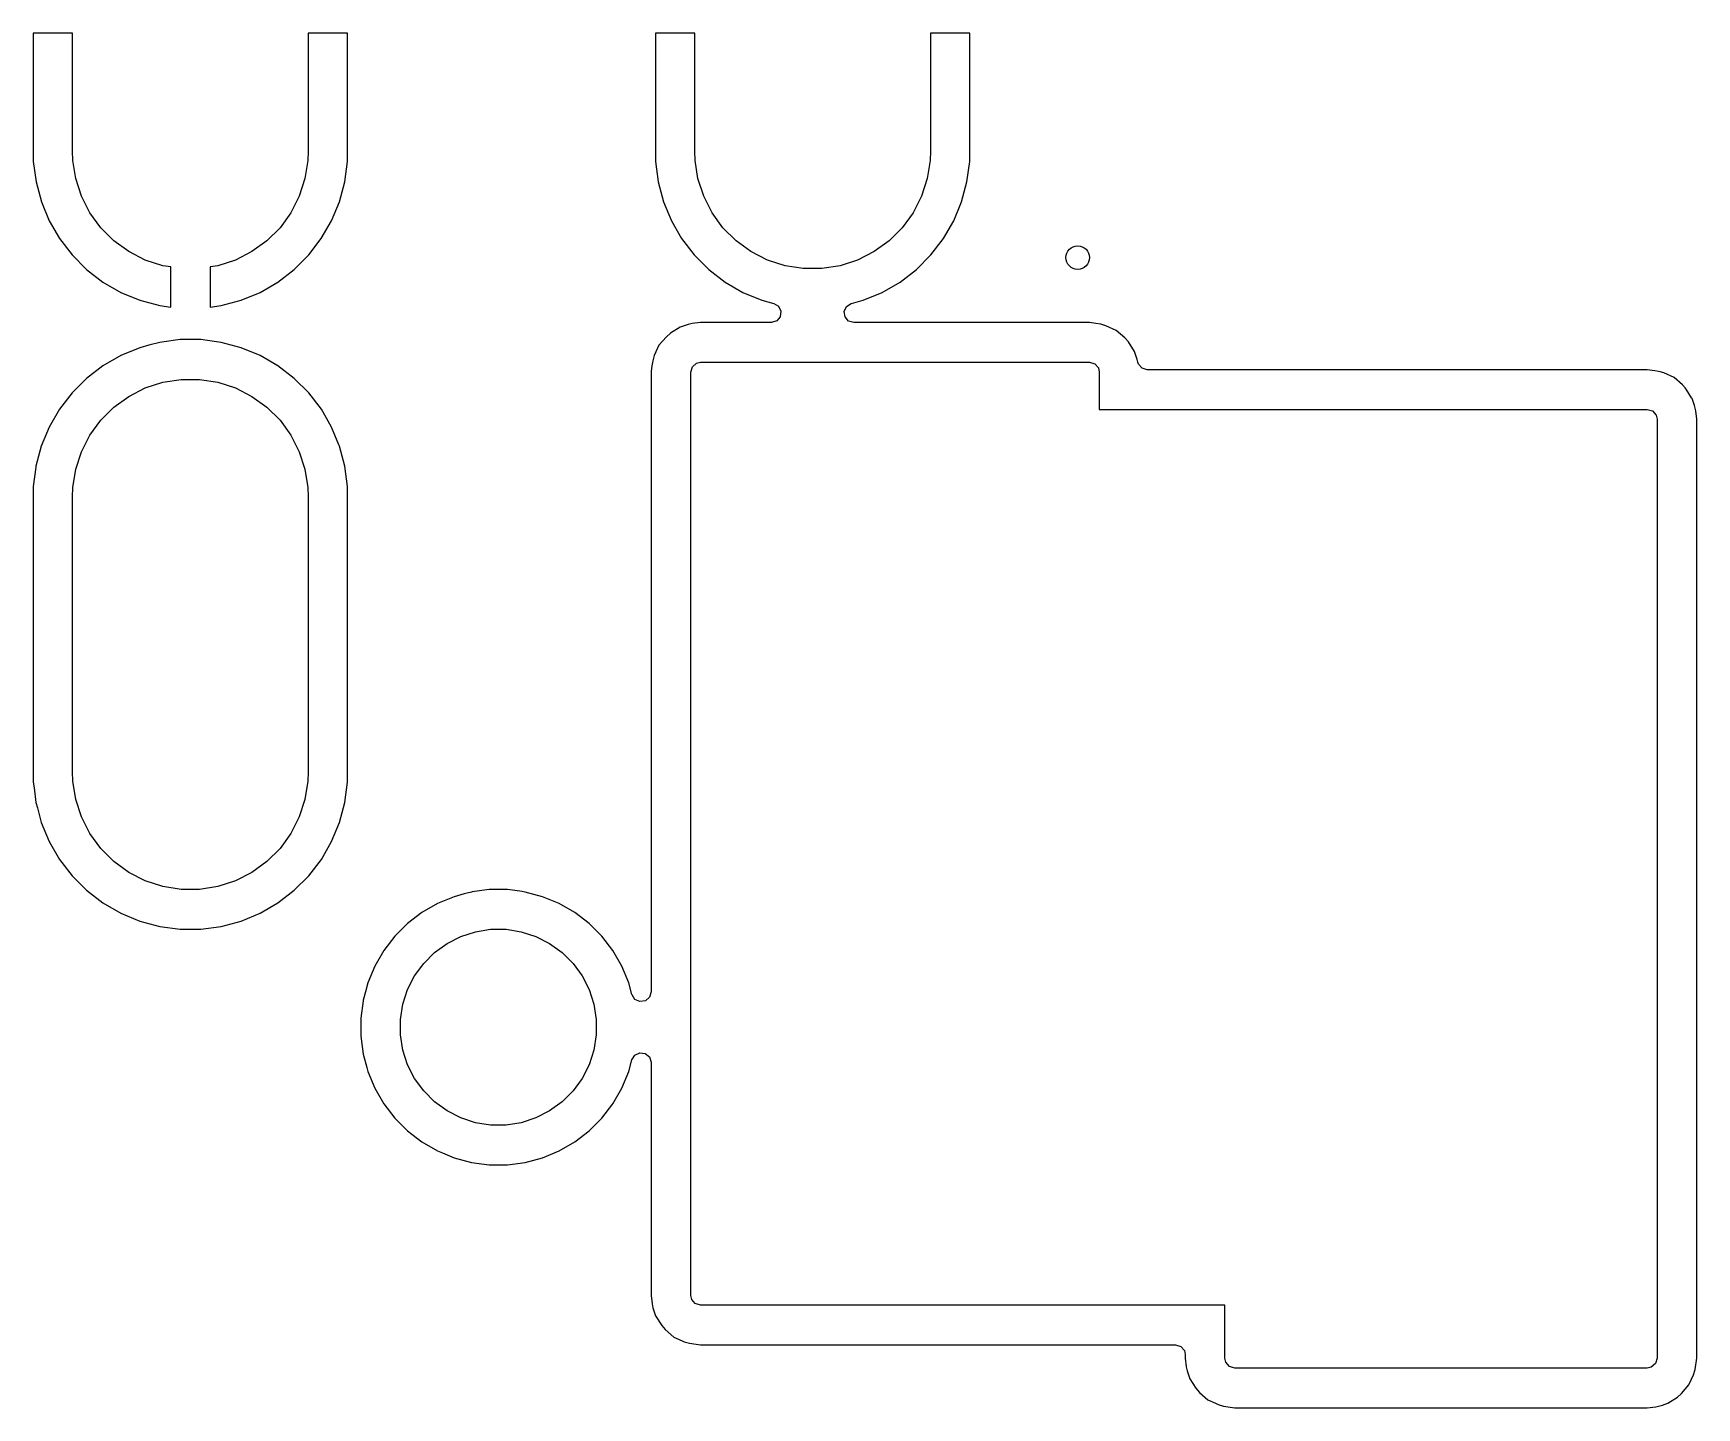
# Model space of a CAD drawing. Extents: x 3.62 to 7.51, y -6.04 to -1.71.
# Drawn here: x 4.387 to 5.221, y -3.445 to -2.756 of the extents above; entities that cross this region are included whole.
import ezdxf

# ---------------------------------------------------------------- set-up
doc = ezdxf.new("R2010")
doc.units = 0
doc.header["$MEASUREMENT"] = 0
doc.layers.add('BLACK', color=7, linetype='CONTINUOUS')

msp = doc.modelspace()

# ---------------------------------------------------------------- linework, layer by layer
at = {"layer": 'BLACK', "linetype": 'CONTINUOUS'}
for p, q in [((4.38701, -2.7564), (4.38701, -2.82061)), ((4.40669, -2.7564), (4.38701, -2.7564)), ((4.40669, -2.81545), (4.40669, -2.7564)), ((4.54449, -2.7564), (4.5248, -2.7564)), ((4.5248, -2.7564), (4.5248, -2.81545)), ((4.54449, -2.82061), (4.54449, -2.7564)), ((4.69882, -2.7564), (4.69882, -2.82061)), ((4.7185, -2.7564), (4.69882, -2.7564)), ((4.7185, -2.81545), (4.7185, -2.7564)), ((4.8563, -2.7564), (4.83661, -2.7564)), ((4.83661, -2.7564), (4.83661, -2.81545)), ((4.8563, -2.82061), (4.8563, -2.7564)), ((4.40687, -2.82009), (4.40669, -2.81545)), ((4.5248, -2.81545), (4.52462, -2.82009)), ((4.71869, -2.82009), (4.7185, -2.81545)), ((4.83661, -2.81545), (4.83643, -2.82009)), ((4.38701, -2.82061), (4.38836, -2.83085)), ((4.40832, -2.82924), (4.40687, -2.82009)), ((4.52462, -2.82009), (4.52317, -2.82924)), ((4.54314, -2.83085), (4.54449, -2.82061)), ((4.54449, -2.82061), (4.54449, -2.82061)), ((4.69882, -2.82061), (4.70017, -2.83085)), ((4.72014, -2.82924), (4.71869, -2.82009)), ((4.83643, -2.82009), (4.83498, -2.82924)), ((4.85495, -2.83085), (4.8563, -2.82061)), ((4.8563, -2.82061), (4.8563, -2.82061)), ((4.38836, -2.83085), (4.38836, -2.83085)), ((4.38836, -2.83085), (4.39103, -2.84082)), ((4.41119, -2.83805), (4.40832, -2.82924)), ((4.52317, -2.82924), (4.52031, -2.83805)), ((4.54047, -2.84082), (4.54314, -2.83085)), ((4.54314, -2.83085), (4.54314, -2.83085)), ((4.70017, -2.83085), (4.70017, -2.83085)), ((4.70017, -2.83085), (4.70284, -2.84082)), ((4.723, -2.83805), (4.72014, -2.82924)), ((4.83498, -2.82924), (4.83212, -2.83805)), ((4.85228, -2.84082), (4.85495, -2.83085)), ((4.85495, -2.83085), (4.85495, -2.83085)), ((4.39103, -2.84082), (4.39498, -2.85035)), ((4.4154, -2.84631), (4.41119, -2.83805)), ((4.52031, -2.83805), (4.5161, -2.84631)), ((4.53652, -2.85035), (4.54047, -2.84082)), ((4.70284, -2.84082), (4.70679, -2.85035)), ((4.72721, -2.84631), (4.723, -2.83805)), ((4.83212, -2.83805), (4.82791, -2.84631)), ((4.84833, -2.85035), (4.85228, -2.84082)), ((4.39498, -2.85035), (4.39498, -2.85035)), ((4.39498, -2.85035), (4.40014, -2.85929)), ((4.42084, -2.85381), (4.4154, -2.84631)), ((4.5161, -2.84631), (4.51065, -2.85381)), ((4.53136, -2.85929), (4.53652, -2.85035)), ((4.53652, -2.85035), (4.53652, -2.85035)), ((4.70679, -2.85035), (4.70679, -2.85035)), ((4.70679, -2.85035), (4.71195, -2.85929)), ((4.73265, -2.85381), (4.72721, -2.84631)), ((4.82791, -2.84631), (4.82246, -2.85381)), ((4.84317, -2.85929), (4.84833, -2.85035)), ((4.84833, -2.85035), (4.84833, -2.85035)), ((4.40014, -2.85929), (4.40642, -2.86748)), ((4.42739, -2.86036), (4.42084, -2.85381)), ((4.51065, -2.85381), (4.5041, -2.86036)), ((4.52508, -2.86748), (4.53136, -2.85929)), ((4.71195, -2.85929), (4.71823, -2.86748)), ((4.73921, -2.86036), (4.73265, -2.85381)), ((4.82246, -2.85381), (4.81591, -2.86036)), ((4.83689, -2.86748), (4.84317, -2.85929)), ((4.40642, -2.86748), (4.40642, -2.86748)), ((4.40642, -2.86748), (4.41372, -2.87478)), ((4.43489, -2.86581), (4.42739, -2.86036)), ((4.44315, -2.87001), (4.43489, -2.86581)), ((4.4966, -2.86581), (4.48835, -2.87001)), ((4.5041, -2.86036), (4.4966, -2.86581)), ((4.51778, -2.87478), (4.52507, -2.86748)), ((4.52507, -2.86748), (4.52508, -2.86748)), ((4.71823, -2.86748), (4.71823, -2.86748)), ((4.71823, -2.86748), (4.72553, -2.87478)), ((4.7467, -2.86581), (4.73921, -2.86036)), ((4.75496, -2.87001), (4.7467, -2.86581)), ((4.80842, -2.86581), (4.80016, -2.87001)), ((4.81591, -2.86036), (4.80842, -2.86581)), ((4.82959, -2.87478), (4.83689, -2.86748)), ((4.83689, -2.86748), (4.83689, -2.86748)), ((4.41372, -2.87478), (4.41372, -2.87478)), ((4.41372, -2.87478), (4.42191, -2.88106)), ((4.45196, -2.87288), (4.44315, -2.87001)), ((4.45591, -2.8735), (4.45196, -2.87288)), ((4.45591, -2.89358), (4.45591, -2.8735)), ((4.47953, -2.87288), (4.47559, -2.8735)), ((4.47559, -2.8735), (4.47559, -2.89358)), ((4.48835, -2.87001), (4.47953, -2.87288)), ((4.50959, -2.88106), (4.51778, -2.87478)), ((4.51778, -2.87478), (4.51778, -2.87478)), ((4.72553, -2.87478), (4.72553, -2.87478)), ((4.72553, -2.87478), (4.73372, -2.88106)), ((4.76377, -2.87288), (4.75496, -2.87001)), ((4.77293, -2.87433), (4.76377, -2.87288)), ((4.78219, -2.87433), (4.77293, -2.87433)), ((4.79135, -2.87288), (4.78219, -2.87433)), ((4.80016, -2.87001), (4.79135, -2.87288)), ((4.8214, -2.88106), (4.82959, -2.87478)), ((4.82959, -2.87478), (4.82959, -2.87478)), ((4.42191, -2.88106), (4.43085, -2.88622)), ((4.50065, -2.88622), (4.50959, -2.88106)), ((4.73372, -2.88106), (4.74266, -2.88622)), ((4.81246, -2.88622), (4.8214, -2.88106)), ((4.43085, -2.88622), (4.43085, -2.88622)), ((4.43085, -2.88622), (4.44038, -2.89017)), ((4.44038, -2.89017), (4.45035, -2.89285)), ((4.45035, -2.89285), (4.45035, -2.89285)), ((4.45035, -2.89285), (4.45591, -2.89358)), ((4.47559, -2.89358), (4.48114, -2.89285)), ((4.48114, -2.89285), (4.49111, -2.89017)), ((4.48114, -2.89285), (4.48114, -2.89285)), ((4.49111, -2.89017), (4.50065, -2.88622)), ((4.50065, -2.88622), (4.50065, -2.88622)), ((4.74266, -2.88622), (4.74266, -2.88622)), ((4.74266, -2.88622), (4.75219, -2.89017)), ((4.75219, -2.89017), (4.75812, -2.89176)), ((4.75812, -2.89176), (4.76046, -2.89319)), ((4.79458, -2.89328), (4.79689, -2.89179)), ((4.79689, -2.89179), (4.797, -2.89176)), ((4.797, -2.89176), (4.80292, -2.89017)), ((4.80292, -2.89017), (4.81246, -2.88622)), ((4.81246, -2.88622), (4.81246, -2.88622)), ((4.75959, -2.90052), (4.75697, -2.90136)), ((4.76134, -2.8984), (4.75959, -2.90052)), ((4.76046, -2.89319), (4.76167, -2.89567)), ((4.76167, -2.89567), (4.76134, -2.8984)), ((4.79343, -2.89578), (4.79458, -2.89328)), ((4.79382, -2.8985), (4.79343, -2.89578)), ((4.79563, -2.90058), (4.79382, -2.8985)), ((4.79827, -2.90136), (4.79563, -2.90058)), ((4.70428, -2.90846), (4.70057, -2.91274)), ((4.70636, -2.90666), (4.70428, -2.90846)), ((4.71112, -2.9036), (4.70636, -2.90666)), ((4.70636, -2.90666), (4.70636, -2.90666)), ((4.71516, -2.90225), (4.71112, -2.9036)), ((4.71112, -2.9036), (4.71112, -2.9036)), ((4.71719, -2.90181), (4.71516, -2.90225)), ((4.72142, -2.90136), (4.71719, -2.90181)), ((4.71719, -2.90181), (4.71719, -2.90181)), ((4.75685, -2.90136), (4.72142, -2.90136)), ((4.72142, -2.90136), (4.72142, -2.90136)), ((4.72142, -2.90136), (4.72142, -2.90136)), ((4.75697, -2.90136), (4.75685, -2.90136)), ((4.91638, -2.90136), (4.79827, -2.90136)), ((4.91954, -2.90181), (4.91638, -2.90136)), ((4.92198, -2.90216), (4.91954, -2.90181)), ((4.92199, -2.90216), (4.92198, -2.90216)), ((4.92462, -2.90294), (4.92199, -2.90216)), ((4.92199, -2.90216), (4.92199, -2.90216)), ((4.92978, -2.90529), (4.92462, -2.90294)), ((4.92462, -2.90294), (4.92462, -2.90294)), ((4.92462, -2.90294), (4.92462, -2.90294)), ((4.93406, -2.909), (4.92978, -2.90529)), ((4.92978, -2.90529), (4.92978, -2.90529)), ((4.92978, -2.90529), (4.92978, -2.90529)), ((4.93586, -2.91108), (4.93406, -2.909)), ((4.93406, -2.909), (4.93406, -2.909)), ((4.93406, -2.909), (4.93406, -2.909)), ((4.43084, -2.91789), (4.4219, -2.92305)), ((4.44038, -2.91394), (4.43084, -2.91789)), ((4.43084, -2.91789), (4.43084, -2.91789)), ((4.44485, -2.91274), (4.44038, -2.91394)), ((4.44038, -2.91394), (4.44038, -2.91394)), ((4.45035, -2.91127), (4.44485, -2.91274)), ((4.45149, -2.91112), (4.45035, -2.91127)), ((4.46059, -2.90992), (4.45149, -2.91112)), ((4.47091, -2.90992), (4.46059, -2.90992)), ((4.46059, -2.90992), (4.46059, -2.90992)), ((4.47887, -2.91097), (4.47091, -2.90992)), ((4.47091, -2.90992), (4.47091, -2.90992)), ((4.48115, -2.91127), (4.47887, -2.91097)), ((4.49112, -2.91394), (4.48115, -2.91127)), ((4.50066, -2.91789), (4.49112, -2.91394)), ((4.49112, -2.91394), (4.49112, -2.91394)), ((4.49112, -2.91394), (4.49112, -2.91394)), ((4.5096, -2.92305), (4.50066, -2.91789)), ((4.50066, -2.91789), (4.50066, -2.91789)), ((4.69822, -2.9179), (4.69744, -2.92053)), ((4.70057, -2.91274), (4.69822, -2.9179)), ((4.70057, -2.91274), (4.70057, -2.91274)), ((4.93892, -2.91585), (4.93586, -2.91108)), ((4.93586, -2.91108), (4.93586, -2.91108)), ((4.93586, -2.91108), (4.93586, -2.91108)), ((4.94009, -2.91937), (4.93892, -2.91585)), ((4.93892, -2.91585), (4.93892, -2.91585)), ((4.4219, -2.92305), (4.41371, -2.92934)), ((4.51779, -2.92934), (4.5096, -2.92305)), ((4.69668, -2.92584), (4.69663, -2.92614)), ((4.69663, -2.92614), (4.69663, -3.23678)), ((4.69708, -2.92305), (4.69668, -2.92584)), ((4.69744, -2.92053), (4.69708, -2.92305)), ((4.71654, -2.92614), (4.71731, -2.9235)), ((4.71654, -3.38882), (4.71654, -2.92614)), ((4.71731, -2.9235), (4.71939, -2.9217)), ((4.71939, -2.9217), (4.72142, -2.92126)), ((4.72142, -2.92126), (4.91638, -2.92126)), ((4.91638, -2.92126), (4.91902, -2.92203)), ((4.91902, -2.92203), (4.92082, -2.92411)), ((4.92082, -2.92411), (4.92126, -2.92614)), ((4.92126, -2.92614), (4.92126, -2.94488)), ((4.94027, -2.91988), (4.94009, -2.91937)), ((4.94054, -2.92114), (4.94027, -2.91988)), ((4.94087, -2.92213), (4.94054, -2.92114)), ((4.94267, -2.92421), (4.94087, -2.92213)), ((4.94531, -2.92498), (4.94267, -2.92421)), ((5.19591, -2.92498), (4.94531, -2.92498)), ((5.19964, -2.92552), (5.19591, -2.92498)), ((5.19591, -2.92498), (5.19591, -2.92498)), ((5.20151, -2.92579), (5.19964, -2.92552)), ((5.20239, -2.92604), (5.20151, -2.92579)), ((5.20415, -2.92656), (5.20239, -2.92604)), ((4.41371, -2.92934), (4.40641, -2.93664)), ((4.43489, -2.93833), (4.44315, -2.93412)), ((4.44315, -2.93412), (4.45196, -2.93126)), ((4.45196, -2.93126), (4.46111, -2.92981)), ((4.46111, -2.92981), (4.47038, -2.92981)), ((4.47038, -2.92981), (4.47953, -2.93126)), ((4.47953, -2.93126), (4.48835, -2.93412)), ((4.48835, -2.93412), (4.4966, -2.93833)), ((4.52509, -2.93664), (4.51779, -2.92934)), ((4.51779, -2.92934), (4.51779, -2.92934)), ((5.2093, -2.92891), (5.20415, -2.92656)), ((5.20415, -2.92656), (5.20415, -2.92656)), ((5.20415, -2.92656), (5.20415, -2.92656)), ((5.21359, -2.93262), (5.2093, -2.92891)), ((5.2093, -2.92891), (5.2093, -2.92891)), ((5.2093, -2.92891), (5.2093, -2.92891)), ((5.21484, -2.93407), (5.21359, -2.93262)), ((5.21359, -2.93262), (5.21359, -2.93262)), ((5.21359, -2.93262), (5.21359, -2.93262)), ((5.21539, -2.9347), (5.21484, -2.93407)), ((4.40641, -2.93664), (4.40012, -2.94483)), ((4.42739, -2.94378), (4.43489, -2.93833)), ((4.4966, -2.93833), (4.5041, -2.94378)), ((4.53137, -2.94483), (4.52509, -2.93664)), ((4.52509, -2.93664), (4.52509, -2.93664)), ((5.21815, -2.939), (5.21539, -2.9347)), ((5.21845, -2.93947), (5.21815, -2.939)), ((5.21959, -2.94289), (5.21845, -2.93947)), ((5.21845, -2.93947), (5.21845, -2.93947)), ((5.21979, -2.94351), (5.21959, -2.94289)), ((4.40012, -2.94483), (4.39496, -2.95377)), ((4.4154, -2.95782), (4.42084, -2.95033)), ((4.42084, -2.95033), (4.42739, -2.94378)), ((4.5041, -2.94378), (4.51065, -2.95033)), ((4.51065, -2.95033), (4.5161, -2.95782)), ((4.53654, -2.95377), (4.53137, -2.94483)), ((4.92126, -2.94488), (5.19591, -2.94488)), ((5.19591, -2.94488), (5.19854, -2.94566)), ((5.19854, -2.94566), (5.20035, -2.94774)), ((5.20035, -2.94774), (5.20079, -2.94976)), ((5.20079, -2.94976), (5.20079, -3.42031)), ((5.22023, -2.94553), (5.21979, -2.94351)), ((5.22069, -2.94976), (5.22023, -2.94553)), ((5.22069, -2.98128), (5.22069, -2.94976)), ((4.39496, -2.95377), (4.39101, -2.96331)), ((4.39496, -2.95377), (4.39496, -2.95377)), ((4.41119, -2.96608), (4.4154, -2.95782)), ((4.5161, -2.95782), (4.52031, -2.96608)), ((4.5402, -2.96262), (4.53654, -2.95377)), ((4.53654, -2.95377), (4.53654, -2.95377)), ((4.39101, -2.96331), (4.38834, -2.97328)), ((4.39101, -2.96331), (4.39101, -2.96331)), ((4.40832, -2.97489), (4.41119, -2.96608)), ((4.52031, -2.96608), (4.52317, -2.97489)), ((4.54049, -2.96331), (4.5402, -2.96262)), ((4.54316, -2.97328), (4.54049, -2.96331)), ((4.38827, -2.97378), (4.38699, -2.98352)), ((4.38834, -2.97328), (4.38827, -2.97378)), ((4.40687, -2.98405), (4.40832, -2.97489)), ((4.52317, -2.97489), (4.52462, -2.98405)), ((4.54451, -2.98352), (4.54316, -2.97328)), ((4.38699, -2.98352), (4.38699, -3.13164)), ((4.40669, -2.98868), (4.40687, -2.98405)), ((4.52462, -2.98405), (4.5248, -2.98868)), ((4.54451, -3.13164), (4.54451, -2.98352)), ((5.22069, -3.42031), (5.22069, -2.98128)), ((4.40669, -3.12648), (4.40669, -2.98868)), ((4.5248, -2.98868), (4.5248, -3.12648)), ((4.38699, -3.13164), (4.38737, -3.13457)), ((4.38737, -3.13457), (4.38834, -3.14187)), ((4.40687, -3.13111), (4.40669, -3.12648)), ((4.40832, -3.14026), (4.40687, -3.13111)), ((4.52462, -3.13111), (4.52317, -3.14026)), ((4.5248, -3.12648), (4.52462, -3.13111)), ((4.54316, -3.14187), (4.54451, -3.13164)), ((4.38834, -3.14187), (4.38905, -3.14454)), ((4.41119, -3.14908), (4.40832, -3.14026)), ((4.52317, -3.14026), (4.52031, -3.14908)), ((4.54049, -3.15185), (4.54316, -3.14187)), ((4.38905, -3.14454), (4.39101, -3.15185)), ((4.4154, -3.15733), (4.41119, -3.14908)), ((4.52031, -3.14908), (4.5161, -3.15733)), ((4.39101, -3.15185), (4.39101, -3.15185)), ((4.39101, -3.15185), (4.39496, -3.16139)), ((4.42084, -3.16483), (4.4154, -3.15733)), ((4.5161, -3.15733), (4.51065, -3.16483)), ((4.53654, -3.16139), (4.54049, -3.15185)), ((4.39496, -3.16139), (4.39496, -3.16139)), ((4.39496, -3.16139), (4.40012, -3.17033)), ((4.42739, -3.17138), (4.42084, -3.16483)), ((4.51065, -3.16483), (4.5041, -3.17138)), ((4.53137, -3.17033), (4.53654, -3.16139)), ((4.40012, -3.17033), (4.40641, -3.17852)), ((4.43489, -3.17683), (4.42739, -3.17138)), ((4.5041, -3.17138), (4.4966, -3.17683)), ((4.52509, -3.17852), (4.53137, -3.17033)), ((4.40641, -3.17852), (4.40641, -3.17852)), ((4.40641, -3.17852), (4.41371, -3.18582)), ((4.44315, -3.18104), (4.43489, -3.17683)), ((4.45196, -3.1839), (4.44315, -3.18104)), ((4.46111, -3.18535), (4.45196, -3.1839)), ((4.47953, -3.1839), (4.47038, -3.18535)), ((4.48835, -3.18104), (4.47953, -3.1839)), ((4.4966, -3.17683), (4.48835, -3.18104)), ((4.51779, -3.18582), (4.52509, -3.17852)), ((4.52509, -3.17852), (4.52509, -3.17852)), ((4.52509, -3.17852), (4.52509, -3.17852)), ((4.41371, -3.18582), (4.41371, -3.18582)), ((4.41371, -3.18582), (4.4219, -3.1921)), ((4.4219, -3.1921), (4.43084, -3.19727)), ((4.47038, -3.18535), (4.46111, -3.18535)), ((4.50066, -3.19727), (4.5096, -3.1921)), ((4.5096, -3.1921), (4.51779, -3.18582)), ((4.51779, -3.18582), (4.51779, -3.18582)), ((4.51779, -3.18582), (4.51779, -3.18582)), ((4.58953, -3.19249), (4.58171, -3.197)), ((4.59788, -3.18903), (4.58953, -3.19249)), ((4.58953, -3.19249), (4.58953, -3.19249)), ((4.60292, -3.18768), (4.59788, -3.18903)), ((4.6066, -3.18669), (4.60292, -3.18768)), ((4.60704, -3.18663), (4.6066, -3.18669)), ((4.61556, -3.18551), (4.60704, -3.18663)), ((4.6246, -3.18551), (4.61556, -3.18551)), ((4.61556, -3.18551), (4.61556, -3.18551)), ((4.63206, -3.18649), (4.6246, -3.18551)), ((4.6246, -3.18551), (4.6246, -3.18551)), ((4.63355, -3.18669), (4.63206, -3.18649)), ((4.64228, -3.18903), (4.63355, -3.18669)), ((4.65063, -3.19249), (4.64228, -3.18903)), ((4.65845, -3.197), (4.65063, -3.19249)), ((4.65063, -3.19249), (4.65063, -3.19249)), ((4.43084, -3.19727), (4.43084, -3.19727)), ((4.43084, -3.19727), (4.44038, -3.20122)), ((4.44038, -3.20122), (4.44038, -3.20122)), ((4.44038, -3.20122), (4.45035, -3.20389)), ((4.48115, -3.20389), (4.49112, -3.20122)), ((4.49112, -3.20122), (4.50066, -3.19727)), ((4.58171, -3.197), (4.57454, -3.2025)), ((4.66562, -3.2025), (4.65845, -3.197)), ((4.45035, -3.20389), (4.46059, -3.20524)), ((4.46059, -3.20524), (4.46059, -3.20524)), ((4.46059, -3.20524), (4.47091, -3.20524)), ((4.47091, -3.20524), (4.48115, -3.20389)), ((4.47091, -3.20524), (4.47091, -3.20524)), ((4.56815, -3.20889), (4.56265, -3.21606)), ((4.57454, -3.2025), (4.56815, -3.20889)), ((4.59437, -3.21247), (4.60125, -3.20896)), ((4.60125, -3.20896), (4.60859, -3.20658)), ((4.60859, -3.20658), (4.61622, -3.20537)), ((4.61622, -3.20537), (4.62394, -3.20537)), ((4.62394, -3.20537), (4.63157, -3.20658)), ((4.63157, -3.20658), (4.63891, -3.20896)), ((4.63891, -3.20896), (4.64579, -3.21247)), ((4.672, -3.20889), (4.66562, -3.2025)), ((4.66562, -3.2025), (4.66562, -3.2025)), ((4.6775, -3.21606), (4.672, -3.20889)), ((4.672, -3.20889), (4.672, -3.20889)), ((4.56265, -3.21606), (4.55814, -3.22388)), ((4.58266, -3.22247), (4.58812, -3.21701)), ((4.58812, -3.21701), (4.59437, -3.21247)), ((4.64579, -3.21247), (4.65204, -3.21701)), ((4.65204, -3.21701), (4.6575, -3.22247)), ((4.68202, -3.22388), (4.6775, -3.21606)), ((4.6775, -3.21606), (4.6775, -3.21606)), ((4.6775, -3.21606), (4.6775, -3.21606)), ((4.55814, -3.22388), (4.55468, -3.23223)), ((4.55814, -3.22388), (4.55814, -3.22388)), ((4.57812, -3.22872), (4.58266, -3.22247)), ((4.6575, -3.22247), (4.66204, -3.22872)), ((4.68548, -3.23223), (4.68202, -3.22388)), ((4.55468, -3.23223), (4.55346, -3.23678)), ((4.57461, -3.2356), (4.57812, -3.22872)), ((4.66204, -3.22872), (4.66555, -3.2356)), ((4.68702, -3.23798), (4.68548, -3.23223)), ((4.55231, -3.24118), (4.55116, -3.24991)), ((4.55234, -3.24096), (4.55231, -3.24118)), ((4.55346, -3.23678), (4.55234, -3.24096)), ((4.57102, -3.25057), (4.57223, -3.24294)), ((4.57223, -3.24294), (4.57461, -3.2356)), ((4.66555, -3.2356), (4.66793, -3.24294)), ((4.66793, -3.24294), (4.66914, -3.25057)), ((4.68704, -3.23804), (4.68702, -3.23798)), ((4.68707, -3.23815), (4.68704, -3.23804)), ((4.68856, -3.24047), (4.68707, -3.23815)), ((4.69106, -3.24161), (4.68856, -3.24047)), ((4.69378, -3.24122), (4.69106, -3.24161)), ((4.69586, -3.23942), (4.69378, -3.24122)), ((4.69663, -3.23678), (4.69586, -3.23942)), ((4.55116, -3.24991), (4.55116, -3.25895)), ((4.57102, -3.25829), (4.57102, -3.25057)), ((4.66914, -3.25057), (4.66914, -3.25829)), ((4.55116, -3.25895), (4.55183, -3.26405)), ((4.57223, -3.26592), (4.57102, -3.25829)), ((4.66914, -3.25829), (4.66793, -3.26592)), ((4.55183, -3.26405), (4.55234, -3.2679)), ((4.55234, -3.2679), (4.55413, -3.27457)), ((4.57461, -3.27326), (4.57223, -3.26592)), ((4.66793, -3.26592), (4.66555, -3.27326)), ((4.68847, -3.26847), (4.69094, -3.26726)), ((4.69094, -3.26726), (4.69367, -3.26759)), ((4.69367, -3.26759), (4.69579, -3.26934)), ((4.55413, -3.27457), (4.55468, -3.27663)), ((4.57812, -3.28014), (4.57461, -3.27326)), ((4.66555, -3.27326), (4.66204, -3.28014)), ((4.68548, -3.27663), (4.68704, -3.27082)), ((4.68704, -3.27082), (4.68847, -3.26847)), ((4.69579, -3.26934), (4.69663, -3.27196)), ((4.69663, -3.27196), (4.69663, -3.27208)), ((4.69663, -3.27208), (4.69663, -3.38882)), ((4.55468, -3.27663), (4.55814, -3.28498)), ((4.58266, -3.28639), (4.57812, -3.28014)), ((4.66204, -3.28014), (4.6575, -3.28639)), ((4.68202, -3.28498), (4.68548, -3.27663)), ((4.55814, -3.28498), (4.55814, -3.28498)), ((4.55814, -3.28498), (4.56265, -3.2928)), ((4.56265, -3.2928), (4.56815, -3.29997)), ((4.58812, -3.29185), (4.58266, -3.28639)), ((4.59437, -3.29639), (4.58812, -3.29185)), ((4.65204, -3.29185), (4.64579, -3.29639)), ((4.6575, -3.28639), (4.65204, -3.29185)), ((4.672, -3.29997), (4.6775, -3.2928)), ((4.6775, -3.2928), (4.68202, -3.28498)), ((4.56815, -3.29997), (4.56815, -3.29997)), ((4.56815, -3.29997), (4.57454, -3.30635)), ((4.60125, -3.2999), (4.59437, -3.29639)), ((4.60859, -3.30228), (4.60125, -3.2999)), ((4.63891, -3.2999), (4.63157, -3.30228)), ((4.64579, -3.29639), (4.63891, -3.2999)), ((4.66562, -3.30635), (4.672, -3.29997)), ((4.672, -3.29997), (4.672, -3.29997)), ((4.672, -3.29997), (4.672, -3.29997)), ((4.57454, -3.30635), (4.57454, -3.30636)), ((4.57454, -3.30636), (4.58171, -3.31185)), ((4.61622, -3.30349), (4.60859, -3.30228)), ((4.62394, -3.30349), (4.61622, -3.30349)), ((4.63157, -3.30228), (4.62394, -3.30349)), ((4.65845, -3.31185), (4.66562, -3.30636)), ((4.66562, -3.30636), (4.66562, -3.30635)), ((4.66562, -3.30635), (4.66562, -3.30635)), ((4.58171, -3.31185), (4.58171, -3.31185)), ((4.58171, -3.31185), (4.58171, -3.31185)), ((4.58171, -3.31185), (4.58953, -3.31637)), ((4.58953, -3.31637), (4.58953, -3.31637)), ((4.58953, -3.31637), (4.58953, -3.31637)), ((4.58953, -3.31637), (4.59211, -3.31744)), ((4.59211, -3.31744), (4.59788, -3.31983)), ((4.64228, -3.31983), (4.65063, -3.31637)), ((4.65063, -3.31637), (4.65845, -3.31185)), ((4.59788, -3.31983), (4.6066, -3.32217)), ((4.6066, -3.32217), (4.61556, -3.32335)), ((4.61556, -3.32335), (4.61556, -3.32335)), ((4.61556, -3.32335), (4.6246, -3.32335)), ((4.6246, -3.32335), (4.63355, -3.32217)), ((4.6246, -3.32335), (4.6246, -3.32335)), ((4.63355, -3.32217), (4.64228, -3.31983)), ((4.69663, -3.38882), (4.69663, -3.38882)), ((4.69663, -3.38882), (4.69709, -3.39305)), ((4.69709, -3.39305), (4.69709, -3.39305)), ((4.69709, -3.39305), (4.69753, -3.39508)), ((4.71698, -3.39085), (4.71654, -3.38882)), ((4.71878, -3.39293), (4.71698, -3.39085)), ((4.72142, -3.3937), (4.71878, -3.39293)), ((4.69753, -3.39508), (4.69887, -3.39911)), ((4.69887, -3.39911), (4.69887, -3.39911)), ((4.69887, -3.39911), (4.70194, -3.40388)), ((4.98425, -3.3937), (4.72142, -3.3937)), ((4.98425, -3.42031), (4.98425, -3.3937)), ((4.70194, -3.40388), (4.70194, -3.40388)), ((4.70194, -3.40388), (4.70374, -3.40596)), ((4.70374, -3.40596), (4.70374, -3.40596)), ((4.70374, -3.40596), (4.70374, -3.40596)), ((4.70374, -3.40596), (4.70802, -3.40967)), ((4.70802, -3.40967), (4.70802, -3.40967)), ((4.70802, -3.40967), (4.70802, -3.40967)), ((4.70802, -3.40967), (4.71215, -3.41156)), ((4.71215, -3.41156), (4.71317, -3.41202)), ((4.71317, -3.41202), (4.71581, -3.4128)), ((4.71581, -3.4128), (4.71581, -3.4128)), ((4.71581, -3.4128), (4.72142, -3.4136)), ((4.72142, -3.4136), (4.95947, -3.4136)), ((4.95947, -3.4136), (4.96211, -3.41438)), ((4.96211, -3.41438), (4.96391, -3.41646)), ((4.96391, -3.41646), (4.96435, -3.41848)), ((4.96435, -3.41848), (4.96435, -3.42031)), ((4.96435, -3.42031), (4.96435, -3.42032)), ((4.96435, -3.42032), (4.96481, -3.42455)), ((4.96481, -3.42455), (4.96481, -3.42455)), ((4.96481, -3.42455), (4.96525, -3.42657)), ((4.98469, -3.42234), (4.98425, -3.42031)), ((4.98649, -3.42442), (4.98469, -3.42234)), ((4.98913, -3.4252), (4.98649, -3.42442)), ((5.19591, -3.4252), (4.98913, -3.4252)), ((5.19793, -3.42476), (5.19591, -3.4252)), ((5.20001, -3.42295), (5.19793, -3.42476)), ((5.20079, -3.42031), (5.20001, -3.42295)), ((5.21911, -3.42856), (5.21988, -3.42592)), ((5.21988, -3.42592), (5.22069, -3.42031)), ((5.21988, -3.42592), (5.21988, -3.42592)), ((4.96525, -3.42657), (4.96659, -3.43061)), ((4.96659, -3.43061), (4.96659, -3.43061)), ((4.96659, -3.43061), (4.96965, -3.43538)), ((5.21305, -3.43799), (5.21675, -3.43371)), ((5.21675, -3.43371), (5.21911, -3.42856)), ((4.96965, -3.43538), (4.96965, -3.43538)), ((4.96965, -3.43538), (4.97145, -3.43745)), ((4.97145, -3.43745), (4.97145, -3.43745)), ((4.97145, -3.43745), (4.97145, -3.43745)), ((4.97145, -3.43745), (4.97573, -3.44116)), ((4.97573, -3.44116), (4.97573, -3.44116)), ((4.97573, -3.44116), (4.97573, -3.44116)), ((4.97573, -3.44116), (4.97945, -3.44286)), ((4.97945, -3.44286), (4.98089, -3.44352)), ((5.20351, -3.44375), (5.2062, -3.44286)), ((5.2062, -3.44286), (5.21097, -3.4398)), ((5.2062, -3.44286), (5.2062, -3.44286)), ((5.2062, -3.44286), (5.2062, -3.44286)), ((5.21097, -3.4398), (5.21305, -3.43799)), ((4.98089, -3.44352), (4.98353, -3.44429)), ((4.98353, -3.44429), (4.98353, -3.44429)), ((4.98353, -3.44429), (4.98913, -3.4451)), ((4.98913, -3.4451), (4.98913, -3.4451)), ((4.98913, -3.4451), (5.19591, -3.4451)), ((5.19591, -3.4451), (5.20014, -3.44464)), ((5.19591, -3.4451), (5.19591, -3.4451)), ((5.20014, -3.44464), (5.20216, -3.4442)), ((5.20216, -3.4442), (5.20351, -3.44375))]:
    msp.add_line(p, q, dxfattribs=at)
at = {"layer": 'BLACK'}
msp.add_circle((4.91043, -2.86881), 0.00591, dxfattribs=at)

doc.saveas('drawing.dxf')
